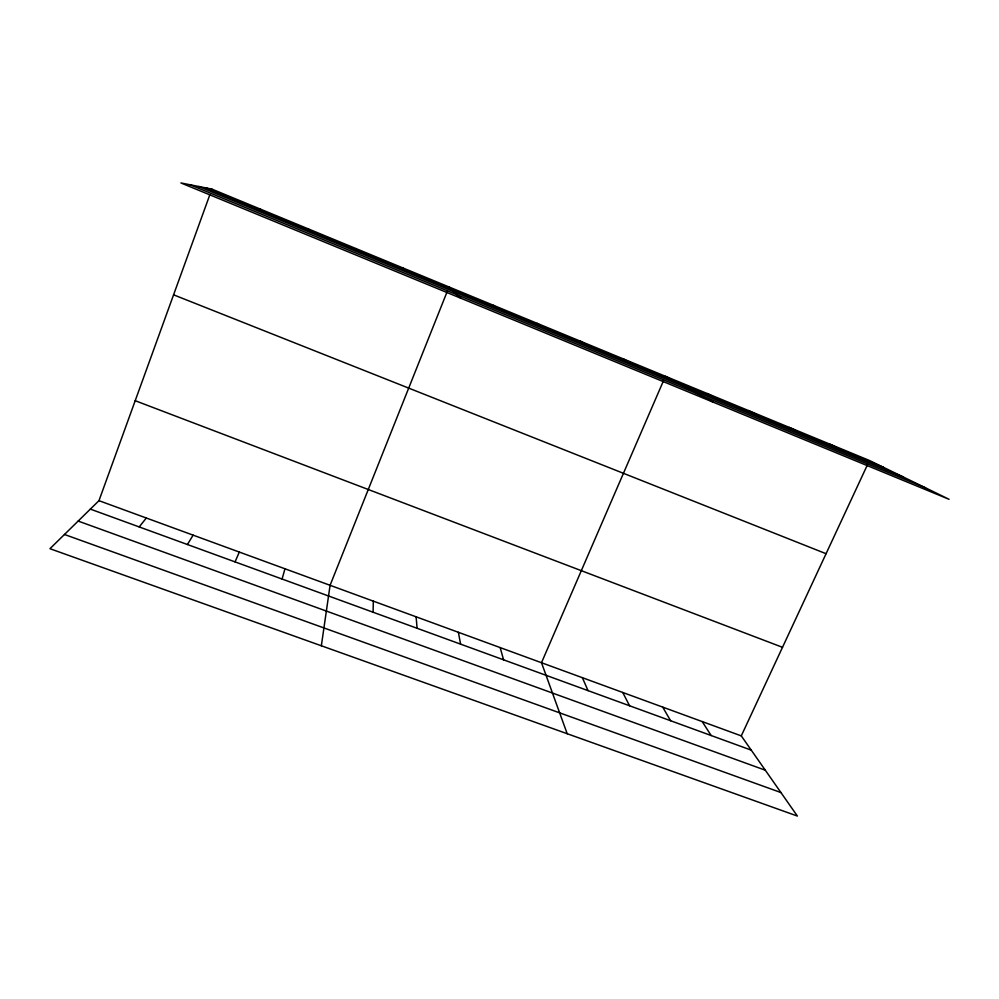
<?xml version="1.0" encoding="UTF-8"?>
<svg xmlns="http://www.w3.org/2000/svg" width="999" height="999" viewBox="0 0 999 999"><rect width="100%" height="100%" fill="white"/><g stroke="black" fill="none" stroke-linecap="round" stroke-linejoin="round"><path stroke-width="1.5" d="M373.077 612.225L373.339 601.148M321.353 645.779L330.082 585.302L447.327 291.221M282.08 579.045L284.977 568.781M98.976 500.674L741.283 735.888L797.389 816.058L49.95 548.701L98.976 500.674L209.827 194.793M663.586 380.532L541.495 662.724L567.195 733.716M235.052 561.888L239.323 552.06M741.283 735.888L867.557 464.572M187.425 544.517L193.107 535.139M139.198 526.923L146.329 518.006M355.144 249.363L355.969 248.564M306.243 229.183L308.554 228.996M256.681 208.741L260.527 209.178M64.46 534.477L780.943 792.557M78.147 521.066L765.309 770.217M90.347 509.115L751.26 750.149M135.202 400.711L782.504 647.315M173.576 294.817L826.073 553.708M206.468 188.024L883.553 467.357M198.789 186.501L903.421 477.047M190.135 184.778L925.623 487.874M829.595 444.031L842.607 450.462M789.26 427.385L801.173 433.366M748.463 410.552L759.252 416.071M707.192 393.519L716.807 398.564M665.434 376.286L713.274 402.197M623.176 358.841L630.394 362.912M580.419 341.196L586.388 344.755M537.137 323.339L541.845 326.386M493.344 305.257L496.74 307.779M449.026 286.963L460.689 298.177M702.21 721.578L711.151 735.526M662.699 707.105L670.591 720.729M622.752 692.482L629.557 705.756M402.784 267.882L403.421 269.28M582.355 677.684L588.049 690.621M500.174 647.589L503.571 659.815M458.379 632.292L460.589 644.143M416.108 616.808L417.095 628.271M211.888 189.098L180.906 182.942L949.05 499.3L869.455 460.489L211.888 189.098"/></g></svg>
